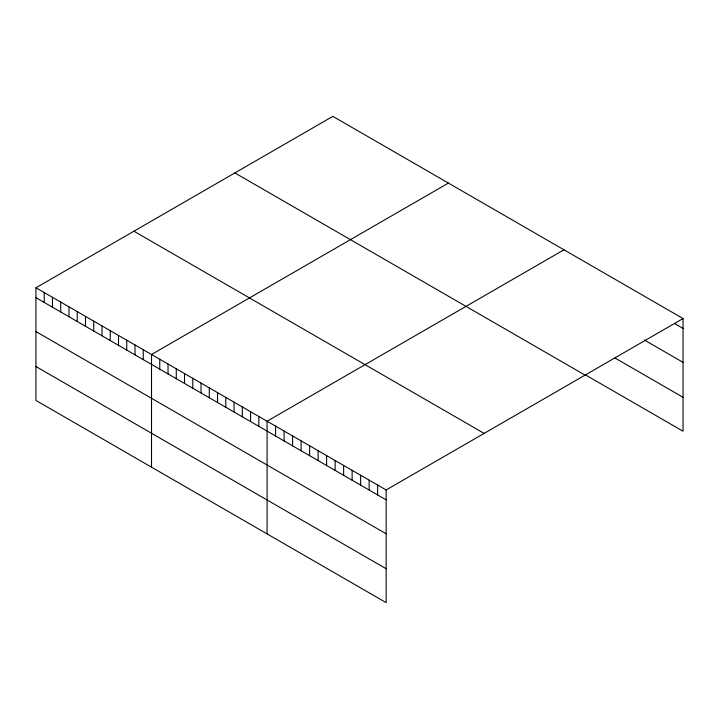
<?xml version="1.0" encoding="UTF-8"?>
<svg xmlns="http://www.w3.org/2000/svg" width="719" height="719" viewBox="0 0 719 719"><rect width="100%" height="100%" fill="white"/><g stroke="black" fill="none" stroke-linecap="round" stroke-linejoin="round"><path stroke-width="1.08" d="M35.95 287.78L386.148 489.963L386.148 602.639L35.95 400.447L35.95 287.78L332.852 116.361L683.05 318.553L683.05 431.22L584.772 374.482M448.413 183.084L151.52 354.494L151.52 467.17M563.984 249.808L267.082 421.217L267.082 533.893M386.148 489.963L683.05 318.553M674.548 323.532L683.05 328.439M644.305 339.988L683.05 362.358M615.015 358.026L683.05 397.301M234.87 172.928L585.077 375.12M133.923 231.212L484.13 433.395M35.95 297.666L386.148 499.849M35.95 331.585L386.148 533.768M35.95 366.528L386.148 568.72M377.646 485.055L377.646 494.942M369.144 480.139L369.144 490.034M360.632 475.232L360.632 485.118M352.13 470.325L352.13 480.211M343.628 465.409L343.628 475.304M335.126 460.502L335.126 470.388M326.615 455.594L326.615 465.481M318.113 450.678L318.113 460.573M309.61 445.771L309.61 455.657M301.099 440.864L301.099 450.75M292.597 435.948L292.597 445.843M284.095 431.041L284.095 440.927M275.584 426.133L275.584 436.02M258.831 416.454L258.831 426.34M250.572 411.69L250.572 421.577M242.321 406.918L242.321 416.813M234.061 402.155L234.061 412.041M225.811 397.391L225.811 407.278M217.551 392.628L217.551 402.514M209.301 387.856L209.301 397.751M201.041 383.092L201.041 392.978M192.791 378.329L192.791 388.215M184.531 373.556L184.531 383.452M176.281 368.793L176.281 378.679M168.03 364.03L168.03 373.916M159.771 359.266L159.771 369.153M143.261 349.731L143.261 359.617M135.01 344.967L135.01 354.853M126.751 340.204L126.751 350.09M118.5 335.431L118.5 345.327M110.241 330.668L110.241 340.554M101.99 325.905L101.99 335.791M93.731 321.132L93.731 331.028M85.48 316.369L85.48 326.255M77.221 311.606L77.221 321.492M68.97 306.842L68.97 316.728M60.711 302.07L60.711 311.965M52.46 297.307L52.46 307.193M44.201 292.543L44.201 302.429"/></g></svg>
